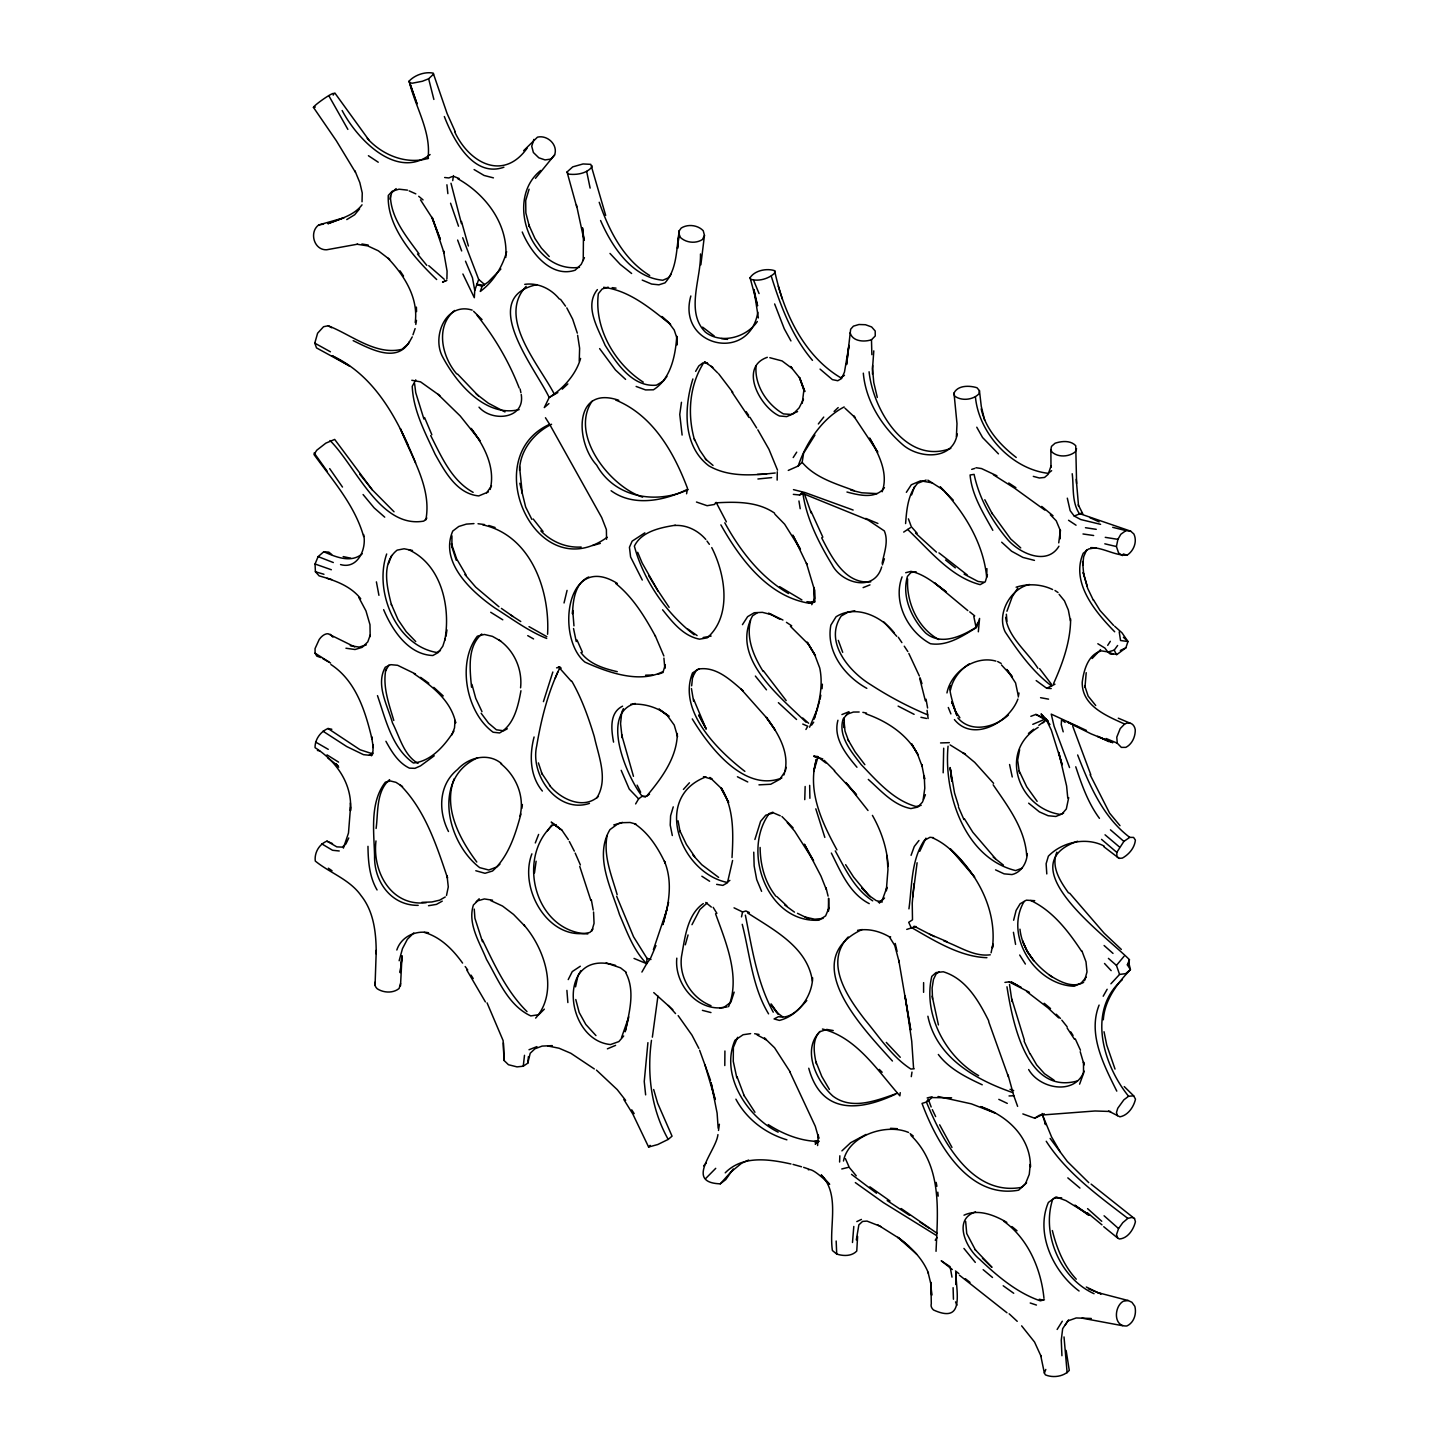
<?xml version="1.0" encoding="UTF-8"?>
<svg xmlns="http://www.w3.org/2000/svg" width="1449" height="1449" viewBox="0 0 1449 1449"><rect width="100%" height="100%" fill="white"/><g stroke="black" fill="none" stroke-linecap="round" stroke-linejoin="round"><path stroke-width="1.5" d="M923.593 992.33L923.611 982.621M456.308 560.365L451.889 546.889L451.943 535.822M852.483 1242.499L853.805 1226.452M913.558 1068.04L911.729 1041.197L905.064 995.825L910.733 1030.058L898.76 960.162L899.304 962.571L894.776 945.491L889.342 936.797C879.815 931.29 868.567 928.266 857.591 930.33M724.79 1065.558L724.917 1050.996M528.414 1056.611L527.798 1063.149L523.252 1066.21L517.021 1066.881L508.454 1064.725L504.035 1060.451L503.129 1040.617L487.063 1002.853M1076.607 483.531L1075.738 445.694C1070.485 440.17 1061.7 441.039 1055.071 443.231L1051.485 446.383L1050.887 449.661L1050.978 467.429M520.571 687.822C522.582 669.239 514.141 650.203 498.583 639.697M907.617 578.984C906.259 602.404 917.797 628.142 938.771 639.516M350.368 803.018L350.477 810.752C352.505 784.09 336.621 761.395 315.049 747.666C314.85 739.443 320.537 731.6 328.035 728.503L331.839 729.264M872.479 374.132L872.642 365.583M375.273 981.987A14.381 8.622 2 0 0 377.211 988.761C383.605 992.909 392.987 993.434 399.091 988.508L400.558 983.563M446.908 278.824L447.071 271.054L443.485 250.822L444.01 252.796L432.182 217.386L440.297 239.339L431.748 217.332L420.5 199.871M362.033 201.773L362.25 193.007L359.841 182.628L354.969 170.873M965.65 1221.38L966.737 1233.552L975.612 1250.342M1070.63 618.904C1070.521 641.509 1062.715 663.262 1053.532 683.656M521.242 394.49C525.263 419.159 492.117 422.257 479.021 407.169M415.211 322.529C418.598 297.625 403.999 275.075 387.589 257.795M579.238 361.073L579.618 348.231L577.626 335.28M804.756 799.649L805.155 786.481M948.063 746.181C943.553 793.907 964.726 857.953 1015.586 870.577L1021.943 868.259M350.531 807.039L348.485 833.03L343.377 848.136M839.605 1162.026L839.84 1155.795M400.504 985.9L402.007 956.032M375.056 985.411L376.269 950.272L376.215 953.913C376.215 933.754 374.168 912.091 361.145 895.717C349.752 879.38 329.974 873.095 315.284 861.05C314.216 852.827 319.178 844.133 326.949 841.144L332.527 843.626M956.394 436.729L956.992 423.669L954.003 393.077C957.825 385.036 969.707 385.452 976.988 387.752L979.452 390.687L981.281 406.372L984.614 420.083M951.323 685.866C944.223 684.254 966.537 740.964 951.83 701.986L952.446 703.508M677.335 733.556C677.009 757.592 661.541 778.421 646.634 796.117M732.017 857.573C733.339 834.026 734.245 808.506 721.185 787.749L728.666 802.474L720.714 787.803L709.901 777.461L712.183 779.308L703.471 776.682M1068.692 797.62L1066.337 808.94L1062.081 813.885L1055.832 816.475L1048.134 815.733L1039.404 811.893L1028.663 803.181M641.907 972.062L646.671 963.694L646.978 958.35L633.557 936.779L616.676 896.297M905.589 523.56C906.676 509.595 907.889 494.109 917.688 483.242L926.11 480.072M462.702 237.745L478.677 279.44L474.747 290.452L474.312 297.715L462.901 274.006M1060.414 530.008L1058.73 542.868M1060.396 530.316L1059.871 539.028L1060.016 529.809L1056.23 520.789L1050.362 514.775M817.598 1145.543L818.268 1134.984L818.757 1138.461L815.298 1126.29L789.977 1072.097M376.106 828.466C378.28 812.219 376.015 791.281 389.618 779.634M690.847 295.976C676.538 346.239 749.368 363.59 757.827 312.241M822.072 688.71L822.362 684.2M591.989 165.711L591.898 167.015C586.591 173.608 576.503 175.13 568.515 174.097L567.048 171.978L572.735 166.87L583.059 163.954L590.794 164.353L605.682 215.394M873.801 350.875L872.497 368.716L873.783 382.59L877.297 397.424M856.323 1239.927L858.859 1224.876L862.572 1221.416L867.009 1221.09L880.883 1226.542M651.47 1040.346C646.797 1074.252 651.271 1109.282 668.206 1139.403L657.755 1144.529L648.609 1147.028L632.815 1114.027L623.867 1099.556M843.481 1161.029C848.299 1135.618 885.991 1122.939 908.541 1132.448M913.975 883.781L912.236 903.125L912.49 919.825L908.704 922.307L910.95 927.233C934.062 940.492 959.872 956.865 986.914 957.68M756.106 365.728C754.186 385.017 767.046 404.561 783.456 413.907L790.937 414.432L797.566 411.588M583.241 260.476L583.44 236.042M642.215 280.074L651.633 284.058L658.915 284.819L665 282.863C677.552 268.826 676.194 248.141 679.327 230.645L677.552 248.304L679.327 230.645L681.229 228.054C687.913 223.816 697.766 225.03 703.218 230.717L704.468 235.372L700.863 264.823M908.94 908.867C912.073 885.955 911.004 860.38 924.19 840.492L929.95 837.305L933.518 837.667M912.979 893.906L912.689 897.058L917.108 862.753M978.329 631.8L979.578 618.433L976.499 627.562C962.643 635.912 947.501 646.435 930.457 643.718C907.817 631.655 892.512 601.824 902.075 576.865M943.697 748.209L943.172 772.806M607.149 835.457C603.11 855.779 611.641 875.522 617.165 894.703M394.037 511.787L372.339 489.889L334.683 439.427L325.844 443.14L316.751 450.241L313.998 454.515C332.618 480.307 354.878 505.321 363.645 536.528M401.934 955.887L400.178 972.677L401.934 957.517M691.662 685.83L692.948 673.749M850.128 332.763C852.483 341.584 864.256 342.218 871.483 339.754L875.25 335.969L875.196 331.006L871.628 326.949L865.47 324.721L858.967 324.504L853.407 326.152L850.654 329.231L846.56 364.532L848.987 345.442L844.477 372.067L841.634 378.497L837.776 380.725L832.396 379.62L820.043 369.097M900.227 1092.637L899.865 1095.824C877.732 1070.847 856.54 1037.23 822.434 1029.044M1082.693 565.345L1083.653 556.76L1086.659 549.841M523.252 1066.21L524.502 1055.307M385.905 669.239C382.445 686.663 388.966 703.942 393.784 720.461M652.358 1037.176L657.937 996.097M520.952 690.738C518.144 705.935 514.178 724.88 499.597 732.959L493.149 732.234C466.234 712.854 456.725 662.61 477.355 636.202L484.364 634.463L492.443 636.365L500.738 641.038M700.483 253.955C701.135 278.806 685.232 312.024 705.391 332.129C721.312 344.59 746.525 337.345 757.338 321.533M812.635 977.84C812.056 996.677 797.874 1015.912 779.417 1020.404L774.074 1018.937L778.511 1016.637C790.411 1019.444 799.703 1008.413 806.785 1000.534M444.843 640.168C450.802 607.258 441.637 564.875 408.727 549.732M802.257 403.202L803.851 390.288L799.431 377.465L804.829 391.556L799.92 378.261L790.502 366.47L792.186 368.535L782.062 360.928L769.817 357.704M519.992 816.113C524.882 796.461 516.188 775.885 500.611 763.514M452.74 180.636L453.392 175.583M521.894 808.343L522.383 804.503M732.596 860.452L727.434 882.785L722.888 885.393L716.639 884.361M647.92 1042.664L644.244 1081.515L645.638 1094.864M750.564 620.48C745.981 638.448 753.77 656.433 763.17 671.448M534.5 872.896L536.112 861.213M717.925 1134.603C716.168 1151.212 684.163 1182.619 720.28 1183.833L725.786 1179.577L733.248 1168.945M718.505 1130.455L719.374 1124.243M923.23 799.268L924.788 788.184L924.263 776.066L924.589 779.037L921.763 764.529L922.18 766.485L917.489 753.969L911.693 743.935L917.923 754.675C907.346 734.462 887.023 721.204 865.941 713.868M681.465 402.297L679.762 414.432L682.117 435.062M1027.269 853.588C1026.924 862.753 1021.382 872.425 1011.963 874.562L1004.121 873.856L995.554 869.871M535.442 178.354L554.605 154.934C558.263 144.773 547.378 134.721 537.452 137.166L523.632 150.696M415.591 462.829C398.403 420.627 375.635 375.708 332.056 355.693L349.571 365.999L316.516 347.905L314.777 343.141L317.603 333.216L323.562 326.713L328.18 325.771C351.672 334.918 375.545 355.639 401.953 349.318L408.256 343.938L412.259 336.892M427.962 158.611C431.603 131.768 415.048 106.683 409.143 81.072C414.867 74.986 424.955 71.508 433.197 73.12L447.125 113.602L455.258 131.75M446.02 636.165L446.962 629.917M519.557 470.327C519.937 450.222 534.264 432.762 551.58 424.267M911.294 1076.643L911.982 1072.079M777.28 471.758L777.153 480.108M788.274 470.418L798.2 466.035L802.148 462.34L803.597 453.229L814.918 435.098M979.452 390.687L978.944 393.856C972.949 399.996 961.466 401.282 954.565 395.975L954.003 393.077M355.44 172.286L336.331 140.752L313.437 107.371C314.361 104.763 338.36 88.045 333.179 95.127M490.197 489.454C495.685 467.393 484.02 445.495 471.052 428.379L479.909 440.623L460.202 415.954L437.815 394.146M415.791 324.485L416.479 320.392M1103.305 1019.806C1104.627 999.828 1117.233 983.545 1130.419 969.616L1128.825 962.897L1129.441 959.673C1105.569 935.511 1007.562 865.379 1077.639 841.235M828.9 907.998L828.321 911.421L828.611 898.235L828.9 907.998L825.64 915.859L818.975 920.206C767.517 923.339 741.363 851.686 769.238 813.541L772.915 812.183M686.591 493.783L687.532 488.44C673.93 452.45 653.028 415.338 615.698 400.033M1018.267 697.023L1018.991 693.02M534.083 736.98C529.32 755.219 529.791 775.885 542.361 791.045M936.036 1251.32C937.72 1211.636 942.647 1166.191 910.95 1135.418M1086.207 672.68L1084.975 687.279M531.892 853.841C518.271 889.559 549.569 942.593 589.96 932.395L592.931 929.063M837.939 720.244C832.921 738.121 846.18 754.458 856.957 767.246M1019.625 749.731L1017.633 760.218L1019.444 772.915M820.007 699.487L820.822 695.176M1051.159 465.636L1048.152 474.33L1044.548 477.446L1039.331 477.989L1033.3 476.377M783.891 774.961C790.919 754.096 778.439 733.611 766.43 717.364L775.07 729.934L765.724 716.838L741.182 689.217L743.047 690.811C730.694 680.233 716.241 666.142 698.527 669.058L692.531 672.897C677.462 710.68 717.4 750.184 744.877 771.375M1122.486 555.583L1118.592 552.957L1116.418 546.545L1117.904 539.354L1120.82 534.264L1125.927 530.606L1130.673 531.167L1133.861 533.975C1137.465 541.509 1133.861 550.819 1127.068 555.202C1114.734 555.673 1103.395 547.523 1090.771 547.631M446.491 895.482L448.284 886.933L447.071 875.957L447.524 877.967C436.475 845.147 424.955 809.647 399.924 784.67M991.08 952.826L992.945 944.06L992.42 947.99C997.147 909.99 977.55 874.055 950.327 848.879L974.652 877.17C962.969 862.209 950.779 845.981 932.957 838.029M798.2 466.035C805.825 443.014 822.362 418.127 844.169 406.952M575.543 986.841L577.97 975.684L580.85 970.703M634.753 823.829C648.88 833.229 658.081 848.118 665.236 863.151L664.475 861.358C672.897 881.771 668.985 904.194 662.863 924.625L668.605 902.274M741.508 916.891L742.576 911.964L745.891 910.986L749.368 912.544M785.267 771.285L786.119 767.354M754.893 839.496L760.598 821.348L765.76 815.207L773.494 812.889L780.25 815.787M1056.846 852.211C1050.797 866.882 1060.288 881.39 1068.547 892.982M956.05 1274.232L956.195 1284.774L955.942 1272.512C955.942 1291.476 965.505 1324.549 933.518 1309.987A14.164 8.404 1.4 0 1 931.29 1303.738L930.982 1284.412L930.693 1282.13L931.653 1295.279L930.982 1284.412L928.048 1272.276L928.447 1273.164C922.524 1258.203 910.57 1246.593 897.764 1237.301L916.583 1254.073M564.041 602.965L567.066 590.395M882.133 563.317C884.144 552.775 888.798 541.365 884.325 530.914L868.042 520.01L802.402 493.33M527.798 1063.149L530.207 1053.242L534.971 1048.768L542.125 1046.087L552.323 1045.617M425.825 519.937C432.019 487.969 411.679 457.54 400.431 428.759L407.875 444.771M520.934 814.012C515.427 834.389 508.599 856.468 492.533 871.012L484.998 873.294L475.797 870.74M1013.63 920.224L1016.111 910.425L1020.15 903.759L1026.345 900.173L1034.731 900.698M390.016 199.201L391.683 192.753L396.157 188.605M882.133 491.772C888.817 473.153 878.547 454.026 869.617 438.069L877.75 452.215L853.57 415.827L855.127 417.62L844.966 408.201M946.958 692.948C950.997 672.064 974.905 655.183 995.898 661.106M399.145 960.741L402.478 948.606L407.35 939.314L413.762 932.921M790.429 626.348L808.433 644.244L815.425 655.673L807.238 642.161L814.863 655.129L819.736 668.007C823.358 685.16 819.373 702.674 814.139 719.048L819.5 701.316M692.894 378.95C683.964 407.549 682.497 445.912 708.923 465.872C728.938 477.446 753.118 475.381 775.215 472.99M685.305 944.82L688.058 934.949M1084.558 980.683L1087.004 971.899L1086.007 961.828L1081.914 950.906M667.246 908.523L653.39 949.693M543.429 701.624L552.83 672.028M591.826 931.037L594.054 923.357L593.565 912.037M986.932 568.624L986.678 577.209C983.473 542.977 963.766 511.153 940.274 486.918L953.225 500.122M673.242 806.858L670.597 815.787L670.217 825.097L672.318 835.53M529.084 189.221L525.697 200.542L525.86 212.967L529.392 226.587L528.686 224.577L534.971 238.524L541.419 248.141L549.243 256.527M950.49 690.014C952.591 679.092 959.962 669.8 969.236 663.914M1006.946 611.261L1012.29 596.644L1017.741 588.203M987.439 574.637L985.248 581.846L980.14 584.653C950.472 576.956 929.352 549.95 907.672 529.483L903.687 532.091M445.386 638.158L442.833 646.163L438.322 652.467L432.853 655.509C408.328 654.64 392.244 630.17 383.641 609.649M734.154 992.13L730.876 1002.183L723.721 1007.544C696.951 1011.402 674.129 983.835 676.81 958.151M957.209 433.885C953.207 460.601 918.865 458.953 902.618 444.589C881.88 426.513 865.705 400.975 863.314 373.154M882.369 564.893L884.397 558.771M1117.614 645.493L1114.227 650.13L1116.545 654.803L1125.855 647.848L1127.974 641.545L1122.051 632.887L1114.679 626.24M580.596 358.446C575.869 374.802 563.263 388.477 549.189 397.479L544.281 407.586L548.936 403.565M1134.531 1218.609L1132.104 1217.377L1127.829 1218.392L1122.812 1222.63L1118.556 1228.571L1116.509 1234.639L1117.759 1238.116L1119.425 1238.986C1127.902 1238.37 1133.643 1229.332 1135.418 1221.706L1134.531 1218.609L1091.097 1184.105M916.148 571.794L910.932 572.536L907.472 576.322C901.423 596.427 911.656 618.705 925.694 633.068C941.071 645.874 961.484 636.473 976.046 627.326L977.477 623.142M506.661 251.673C502.296 267.123 493.312 281.903 480.271 291.448L482.082 286.395L488.313 281.903L500.865 269.043M454.225 778.747C442.905 807.709 459.605 839.043 476.793 862.028M1099.103 1005.081C1087.529 1034.115 1103.921 1065.232 1116.781 1091.115M412.965 334.81L415.12 328.597M817.49 708.615L809.593 727.199M911.602 494.888L914.536 486.484M370.256 635.024L367.792 641.889L362.196 647.341L355.023 649.514L345.949 648.228M919.753 851.342L925.929 838.174M911.077 855.327L914.283 846.47L918.956 840.511M1079.596 1084.16L1083.526 1073.401L1083.508 1061.918L1084.124 1064.906L1080.229 1051.72M451.907 734.86L454.515 727.923L455.04 720.461L455.674 722.87C451.092 700.628 431.874 685.902 414.124 673.821M818.051 756.903L813.686 771.538L816.403 759.294C807.002 790.991 822.036 822.597 836.942 849.893M388.513 563.643L391.628 555.456M758.352 317.929L753.933 289.492L757.573 305.775L750.075 277.719C754.802 270.365 766.702 268.101 774.635 270.673C783.257 311.897 803.579 355.711 840.71 377.736L844.477 375.309M535.297 842.938L538.63 834.425M1110.912 983.799L1119.57 974.434L1125.619 973.656L1130.419 969.616L1127.376 964.853L1129.441 959.673M1066.138 1350.414L1069.29 1370.41C1063.657 1376.695 1052.97 1378.09 1045.417 1374.866L1044.367 1373.072L1045.816 1369.432M386.684 553.989C373.788 590.993 395.867 645.403 436.638 652.467L440.46 650.529M925.422 794.704L922.415 802.166L917.851 807.075L910.896 808.578C893.381 805.209 881.046 790.756 868.313 779.435M1076.571 448.701L1075.303 451.816C1069.036 456.978 1058.132 457.594 1051.956 452.034L1050.887 449.661M331.622 579.528L319.124 575.869L315.411 571.757L315.049 564.005L318.128 556.615L323.797 551.743L328.796 552.141L331.694 554.46M555.112 678.476L557.811 671.992M655.962 945.617L650.51 958.369L646.671 963.694L634.028 958.423M1017.904 699.034C1009.482 722.127 973.185 742.812 954.42 719.592M737.632 1037.303L733.375 1047.373L733.266 1061.356L736.853 1077.947M728.557 1006.657C740.765 977.079 725.895 942.267 715.552 913.739M621.494 1037.683L628.794 1016.908L625.171 1031.779C629.174 1012.76 635.586 990.808 625.66 972.569M811.766 604.704L814.718 598.274L814.483 590.015L813.795 587.352L814.592 602.295L814.483 590.015L806.477 563.299L806.912 564.476L792.838 535.116L800.428 549.388L784.634 524.194L774.853 514.16M623.414 708.652L621.73 712.238L620.57 723.667L622.11 737.758L621.639 734.734L633.467 776.32M691.97 924.697L699.903 909.483L707.184 902.926M348.756 837.957L345.949 843.879L342.272 847.122L336.802 846.868L326.949 841.144M1119.117 858.369L1116.889 856.613L1116.799 852.374L1123.881 841.398L1129.749 837.377L1133.571 837.413L1135.382 840.058C1134.639 847.828 1129.006 854.421 1122.359 858.098L1119.117 858.369L1103.939 846.796M584.436 257.65L581.176 264.424L575.144 270.202C550.783 278.317 530.479 251.999 522.238 232.003M704.468 235.372L702.493 239.502C695.792 243.812 686.319 242.889 680.469 237.527L678.893 233.615M803.452 399.272L799.124 407.875L793.327 413.798L786.68 416.606L779.435 415.972C760.091 407.187 738.483 367.177 767.318 357.305M568.225 979.596L572.264 971.591L580.324 966.229M881.68 566.939C874.399 592.406 841.887 583.693 832.088 564.73C818.884 542.977 806.676 518.941 802.927 493.656L799.558 494.978L793.327 494.363M1084.142 1071.101C1075.14 1095.679 1039.784 1089.068 1028.663 1069.543M533.92 139.394L531.729 146.204L533.377 152.489L538.811 157.796L545.041 159.915L551.018 159.082L554.605 154.934M648.609 1147.028L650.13 1145.344M596.825 797.91C608.508 779.236 598.528 756.215 594.307 736.69C588.511 717.581 581.81 698.617 571.848 681.247M1024.135 901.423C1003.704 936.163 1035.8 985.066 1074.216 986.244L1081.226 983.038L1086.207 977.187M415.772 379.855L412.24 386.358C413.237 410.538 425.173 432.69 435.117 454.243C444.861 471.541 456.689 493.783 478.75 495.92L488.404 491.899M692.26 677.734L696.226 670.452L699.287 668.75M396.827 950.001C401.119 936.833 415.356 930.131 428.542 932.739M433.631 74.062L428.65 78.771L422.365 81.271L412.15 83.227L409.596 82.629L409.143 81.072L417.022 103.821L409.596 82.629M1103.196 996.224L1107.145 989.269M385.452 671.068L388.93 665M805.916 729.481L807.781 726.257L802.764 724.065M695.629 371.361L698.816 365.927L702.928 362.848L707.728 363.391L704.468 361.87L712.89 367.485M635.622 803.923L638.611 798.87L642.142 796.262L646.689 796.207L649.532 794.143M1124.044 956.286L1116.455 965.396L1119.57 974.434M453.917 731.093C444.843 745.366 431.259 761.395 413.4 762.989C391.936 748.064 385.615 719.175 377.483 695.629M928.229 1099.157L926.436 1102.055L922.035 1103.414C936.797 1143.333 968.421 1199.319 1018.629 1190.172L1025.421 1183.869L1029.261 1174.378L1030.275 1164.271L1030.42 1166.88C1030.782 1137.356 1006.964 1115.277 980.593 1106.583L995.173 1113.049L971.337 1103.848L938.046 1096.513M1057.136 1329.457L1062.298 1321.216M1107.706 645.366L1110.314 641.327M742.449 624.664L747.63 616.658L754.259 612.728L762.409 612.347L772.19 614.811L782.931 620.027M793.201 457.558L796.715 452.16M1065.178 1325.111L1068.565 1319.93M906.349 492.334L911.312 484.763L920.604 480.814L932.45 482.897M784.181 772.878L779.797 779.308L770.741 784.253L758.968 784.851M702.946 364.043C689.126 386.412 687.315 415.501 694.687 440.46M848.172 937.014C823.793 963.168 847.756 997.528 865.162 1020.005C879.416 1036.977 891.968 1056.901 910.878 1069.054L914.21 1068.782M486.629 492.859L491.519 485.868M811.621 725.08L813.686 722.163M935.221 1240.235L937.177 1237.464M547.505 830.802L551.652 825.115M1127.376 964.853L1128.825 962.897M409.397 341.674C397.044 363.862 369.749 348.648 353.176 340.642M1092.129 658.516L1100.588 649.641M671.267 274.151L668.587 277.719L662.845 280.237C631.963 277.447 611.949 246.584 600.574 220.502M1058.929 546.219C1046.776 566.468 1018.52 552.866 1006.946 538.72C991.46 520.173 979.107 498.166 974.108 474.384L970.087 474.982C971.826 495.178 983.255 512.964 992.819 530.316M597.386 289.601C583.947 306.21 598.202 328.796 605.121 345.297C616.531 363.156 632.38 387.463 656.451 385.162L663.28 381.141L666.92 376.468M540.731 170.457C503.22 200.342 532.743 273.97 579.473 267.322M818.341 423.959L823.738 417.077M359.587 208.837L354.643 214.778L346.764 219.578M841.905 1150.886L850.635 1142.718L866.067 1134.44M623.686 1035.981L618.85 1041.596L610.518 1044.548C563.933 1040.092 556.018 947.284 615.608 965.414M607.185 537.271C536.13 588.439 476.92 457.141 549.624 424.303L601.697 517.528L606.388 529.573L606.551 539.282M887.005 855.453L887.965 869.491L886.281 890.845L886.897 887.277L882.55 899.412L879.308 902.999L884.542 898.036M720.28 1183.833L730.894 1172.024L741.58 1163.239L748.626 1160.051M683.421 789.415L689.434 782.786M362.033 204.834C353.846 215.666 339.845 218.835 327.909 223.726L342.036 218.527M703.634 1165.884L706.297 1163.022M820.098 1031.416C811.657 1039.802 814.066 1053.296 816.312 1063.783M846.288 715.263L849.313 712.075M1124.623 724.047L1120.222 728.593L1116.781 737.161L1117.251 743.174L1121.363 747.394L1125.855 747.358C1132.194 744.098 1135.418 736.617 1135.255 729.716A14.001 9.038 -66.6 0 0 1124.623 724.047C1106.619 715.878 1081.769 705.935 1082.222 682.28C1083.761 670.199 1088.127 654.26 1101.512 650.873L1107.072 651.778M705.518 1178.689L715.734 1168.329M426.857 518.036L423.832 521.097C380.145 528.831 355.675 465.781 330.028 440.55M884.451 487.661C875.613 499.452 859.003 495.196 846.959 492.026M344.065 217.785L318.726 224.939C308.927 231.985 313.908 250.405 326.695 249.771L357.595 244.175M476.196 901.785L479.184 898.778M481.774 633.956C466.94 646.852 469.947 669.565 471.523 687.224M544.353 1009.138L538.774 1014.68L530.769 1015.912C508.11 1005.389 498.329 979.814 486.52 959.419C479.728 942.502 467.357 923.81 473.406 904.991L477.681 900.843L484.364 898.941L492.569 900.209M454.606 310.484C434.917 326.641 441.999 356.816 456.725 373.933M592.043 401.246C569.366 434.628 609.703 486.429 642.613 497.152M535.641 1018.122C559.042 991.913 544.752 948.751 523.922 924.951L524.61 925.82L513.544 914.428L502.531 906.042L490.65 900.535M430.099 154.554C396.537 180.509 357.07 138.995 342.145 110.504M1122.377 979.669C1086.732 1010.17 1103.069 1064.834 1128.59 1096.259L1133.661 1095.824L1135.491 1099.139C1133.752 1106.819 1128.083 1115.368 1119.878 1116.817L1108.539 1111.039M567.845 383.931L562.23 389.165M1026.58 1182.746L1021.817 1187.311C971.826 1196.657 942.393 1140.816 926.436 1102.055L932.105 1097.581L951.613 1097.799M527.219 148.033C503.328 181.777 468.987 162.922 454.678 131.768M834.099 411.444L838.192 407.586M818.576 1140.943L815.334 1144.004L818.576 1140.943L814.32 1141.613L817.435 1141.522M526.168 286.341C496.554 317.802 539.282 364.804 554.478 394.454L557.847 392.57M1038.19 727.344C997.89 751.542 1018.556 808.18 1060.179 814.429L1063.548 813.179M1042.99 722.87L1046.051 720.062M750.075 277.719L750.745 279.313C758.787 281.649 768.658 278.824 774.672 273.1L774.635 270.673M799.558 494.978L802.293 492.551M499.923 864.184L496.717 867.027L488.802 870.016L479.691 867.643C446.672 842.249 431.965 778.149 477.79 757.718M1008.468 714.955C995.228 727.307 971.065 733.556 957.843 717.907M1028.446 733.448L1033.644 729.227M434.265 755.78L420.5 765.887L414.939 768.332L409.415 768.133C398.33 762.844 391.628 751.687 385.923 741.29M1055.578 1197.146L1052.626 1199.518C1041.36 1234.258 1060.36 1278.489 1094.067 1293.703M598.419 796.37C583.331 810.19 560.6 799.087 549.533 785.358M1051.648 470.69L1048.188 473.316C1011.8 469.168 978.818 433.668 975.431 396.935M1128.59 1096.259L1123.844 1099.845L1117.759 1108.268L1116.491 1112.397L1117.342 1115.712M725.224 1172.839C742.54 1155.088 769.184 1159.146 790.973 1163.982M622.563 706.17C609.087 712.781 611.333 729.898 613.561 742.123M1038.824 725.333L1044.349 721.348M729.879 880.376L726.981 882.387C680.07 872.552 652.141 797.24 705.971 776.881M668.206 1139.403L672.046 1136.161L657.647 1103.214L653.68 1089.521M907.672 529.483L910.334 527.708M362.196 553.808C351.002 563.462 335.48 556.905 323.797 551.743M686.989 489.563C663.95 500.883 633.322 506.987 611.098 490.722M757.429 612.655L752.538 615.861C729.952 657.484 779.381 695.991 806.024 722.218M939.278 971.862L936.163 973.873L933.482 979.415L932.105 987.964L932.54 999.067M1022.849 1113.919L1034.677 1118.211L1039.458 1115.205L1095.009 1110.985L1110.586 1111.492M950.798 448.375C906.132 465.401 873.004 410.031 869.092 371.759M1044.204 1113.756L1034.677 1118.211M554.478 394.454L549.189 397.479C534.953 367.666 477.264 297.48 537.018 284.62M703.308 903.578C686.935 914.79 684.888 938.427 681.483 956.612C678.802 977.459 691.553 998.071 711.006 1005.697M445.26 896.967L439.663 900.155L431.911 901.966L421.876 902.365M323 731.202L346.746 746.561L363.482 754.657L369.151 755.255L373.099 753.027L371.379 755.817L373.009 750.944L372.918 744.677L373.299 747.557L371.578 736.672L372.067 739.334C365.456 711.568 356.092 680.958 330.897 664.511M1036.18 680.577L1046.685 688.275L1054.944 684.218M588.674 576.992C574.909 583.241 572.989 600.502 572.5 613.869L572.699 610.337L573.967 625.877M442.253 901.133L436.475 904.375L428.506 905.716M507.331 728.775L503.636 730.785L496.391 729.789L488.512 723.123L481.14 713.252M906.748 929.407L915.931 926.472M644.841 532.852L632.144 541.147L629.446 547.287L630.587 556.959L642.287 580.035M1032.775 724.355L1045.87 718.776L1048.207 721.53L1035.908 714.429L1030.855 716.313M1067.315 498.166L1070.159 510.682L1074.234 516.043L1082.276 512.819M781.88 777.932C744.315 792.802 709.286 747.032 692.278 718.903M1120.349 650.456L1125.855 647.848M856.812 1221.598L861.431 1219.424M862.173 929.479C796.28 960.325 863.459 1028.826 892.439 1061.03M1083.635 982.368C1072.26 988.689 1059.165 981.281 1049.402 975.105M446.346 280.49L442.543 282.102L446.872 280.345M607.385 1048.841L615.59 1045.363M451.979 176.651L448.846 177.955L444.644 177.502M369.151 755.255L372.592 753.842L360.095 749.767L328.035 728.503M863.115 587.624L869.961 584.889M841.923 714.556L848.444 711.93M878.275 902.093L882.387 900.445M529.012 1049.746L536.945 1046.613M720.896 524.864C740.24 559.242 768.079 596.626 809.43 603.291L814.519 601.353M975.539 1211.925C952.355 1219.424 966.284 1248.567 979.542 1259.235C997.31 1276.044 1016.836 1292.798 1040.273 1300.822L1044.475 1299.789M895.391 1094.267C859.945 1110.985 821.511 1115.096 808.759 1068.239M658.299 674.22L663.117 672.445M897.022 1093.397C876.917 1100.352 852.139 1110.604 832.958 1096.15C816.638 1081.461 801.532 1050.127 819.681 1031.779L826.818 1029.442L833.247 1030.547M964.002 1215.186C978.147 1208.629 994.268 1215.023 1006.82 1222.376M519.122 409.614C485.759 417.674 456.797 383.623 442.633 356.889C431.548 336.657 445.803 301.827 472.157 310.104M688.148 489.635C656.252 504.487 614.774 497.822 596.662 465.093C575.325 442.162 573.406 384.764 618.759 400.286M428.542 158.267C406.463 165.041 382.174 155.079 367.231 138.307M503.908 167.215C473.388 178.082 453.392 139.829 444.336 116.536M1029.424 584.472C1010.351 588.656 996.423 613.959 1005.189 631.927C1018.339 651.724 1032.557 671.575 1051.702 686.047M971.718 469.367L974.815 468.407M366.307 644.896L359.153 647.087L350.26 645.729M1097.835 643.736L1104.862 648.029L1107.905 652.05L1114.227 650.13M622.418 822.416L618.125 823.684L609.957 829.607C594.018 856.359 611.152 888.056 619.502 914.591C626.946 931.653 633.304 950.236 646.671 963.694M608.2 287.174L602.186 288.967L598.365 293.658C593.963 327.891 614.72 363.971 643.302 382.156M635.223 703.453C599.56 713.433 626.982 776.99 642.142 796.262L645.511 797.059M1077.458 1080.936C1026.671 1095.118 1012.634 1022.65 1006.964 986.769M592.732 545.512L600.357 543.375M841.778 1168.963L848.444 1167.333M613.778 824.916L622.164 822.688L630.116 822.489L636.02 824.119M589.471 803.38C557.72 814.012 529.863 775.306 536.71 745.909C541.22 718.994 548.12 691.662 560.147 667.156L556.579 667.844M905.697 572.717L911.004 571.359C924.589 574.293 935.366 583.911 946.324 591.898L934.297 582.715L967.841 610.609M809.43 603.291L813.469 602.313L806.894 601.679M927.161 1097.944L932.033 1096.784M1016.111 587.207C1027.975 583.404 1041.324 584.092 1052.59 589.526M921.147 805.354L915.985 806.495C893.29 800.156 877.007 781.029 861.213 764.637C851.505 751.922 837.757 736.11 843.155 718.958L847.23 714.14L853.461 712.039L859.166 712.002M703.145 637.542L711.133 636.039M1095.933 547.686L1088.561 548.99L1083.218 553.264C1070.539 582.534 1095.19 611.84 1114.698 631.782M854.819 610.844L848.335 611.985L841.235 616.006C823.702 641.635 849.078 671.702 871.103 684.942C889.034 696.571 908.034 706.641 927.74 714.882M313.437 107.371L315.321 107.045M318.726 224.939L323.525 224.142M949.33 742.649L940.564 742.939M771.647 477.609L757.918 478.985M556.217 824.626L552.612 825.169C515.79 858.206 535.242 932.051 587.841 933.935M750.618 1033.626L743.102 1034.731L734.933 1040.31C720.099 1074.923 746.67 1116.491 778.131 1132.158M1128.155 1300.514L1123.392 1301.184C1113.937 1306.455 1113.176 1326.958 1126.833 1325.98C1134.078 1322.72 1136.759 1313.627 1134.839 1306.328L1131.923 1302.289L1128.155 1300.514L1097.907 1292.635L1086.297 1287.002M1004.936 982.404L1008.758 981.879M990.283 954.8C973.819 957.01 958.858 946.161 943.824 940.926M719.827 1007.87L727.144 1006.946M675.343 525.226C660.563 527.581 641.472 531.403 634.372 546.146C643.519 580.343 666.051 613.09 694.198 634.789M823.05 918.431L814.773 919.227L805.101 917.072M473.968 523.596L466.397 524.103L458.772 526.476L452.758 531.058C439.319 562.357 471.468 591.699 494.978 608.055C511.805 618.651 528.179 631.058 546.69 638.448M1061.664 1197.798L1054.383 1198.124L1048.388 1202.435C1035.111 1233.389 1053.332 1271.968 1079.088 1291.005M877.043 493.62L861.738 492.787L850.726 490.088M1009.029 1095.951L1013.811 1095.752L1017.615 1106.366M715.462 502.875C735.494 501.716 757.356 501.227 774.581 513.145M757.41 474.384L766.521 474.185M645.602 675.18L652.702 675.017M870.758 581.846C845.075 584.472 831.527 557.014 821.655 537.778M630.732 704.286C644.461 703.145 658.426 707.547 669.04 716.331L659.023 709.068L667.446 715.697L674.238 725.061L677.571 736.581M524.737 284.348C538.104 282.519 551.018 288.731 559.368 299.037M1116.509 654.097L1110.387 654.079L1107.905 652.05M818.993 1141.468C800.844 1141.269 783.311 1134.313 768.224 1124.569M581.158 547.034C566.016 547.994 551.326 541.654 540.821 530.877M674.673 525.48C686.663 524.701 698.038 530.497 705.79 539.426M890.519 1128.3L897.384 1128.699M822.797 758.932L813.74 756.269L817.906 756.523M1046.685 688.275L1051.213 688.547M889.342 936.797L890.646 936.887M603.617 287.319C629.446 290.434 650.728 308.655 670.489 324.377L661.921 316.552L670.489 324.377M340.533 564.567C357.794 569.62 366.851 548.664 363.627 534.536M339.247 850.98L332.546 850.273L321.841 843.916M426.278 902.673C391.212 906.875 372.23 871.718 375.979 840.945M407.495 190.145L399.018 189.185L392.172 191.268L388.296 195.434C386.629 227.131 414.939 258.665 436.674 279.53M612.112 287.663L616.024 288.134M478.025 523.741L484.527 524.556M483.894 285.254L476.576 284.312L482.082 286.395M721.385 338.577L727.561 339.392M1091.314 1318.481L1076.227 1317.956L1067.804 1320.945L1062.66 1328.679L1061.266 1340.144L1061.936 1355.721M983.654 582.208L978.021 581.447L964.092 574.13M1083.001 533.975L1093.651 535.514M1082.059 1318.155L1122.74 1325.744M793.472 489.635L805.173 492.606L853.135 510.048M1085.464 527.708L1096.241 529.338M357.07 244.247L367.684 245.877L378.316 250.804L389.636 259.48M976.01 467.719L981.534 468.57L996.894 475.797M1105.261 537.344L1117.904 539.354M317.422 750.473L319.649 750.836M754.675 1033.735L759.022 1034.459M361.906 243.993L368.191 245.044M418.181 905.353C391.139 905.697 373.914 881.39 374.585 856.015C373.987 831.708 369.549 802.456 385.416 782.134L390.433 780.975L395.939 782.333L402.568 786.572M411.806 380.272L420.536 381.848L439.898 395.649M1040.563 697.693L1048.551 699.143M862.88 712.347L866.484 713.071M547.631 1045.924L559.097 1048.243L570.834 1053.278L594.325 1068.945M412.512 550.475L404.126 548.773L397.153 550.131C380.743 562.846 387.245 588.185 391.574 605.338M920.93 717.291L926.491 718.469M343.178 556.597L350.658 558.173M606.153 962.915L620.516 967.841L626.258 972.315M1039.313 1299.264L1043.316 1300.115M1100.588 524.321L1080.737 519.539L1074.234 516.043M808.379 1169.832C814.374 1166.3 843.861 1200.134 821.257 1174.922C840.366 1194.954 828.774 1225.782 832.396 1250.523L836.725 1254.055C843.3 1256.174 851.65 1256.428 856.757 1251.048L857.609 1236.468M1104.808 543.81L1116.418 546.545M813.74 756.269L818.54 757.41L825.858 762.989M882.224 902.057L876.228 900.626L868.839 895.428L861.92 888.128L870.215 896.696M354.715 646.906L328.072 633.756A11.393 6.629 -60.4 0 0 319.215 639.48L315.067 648.554L315.085 653.191L316.824 656.125L320.899 657.574M1112.705 527.327L1125.927 530.606M493.421 177.865L484.075 175.456L474.095 169.551M1034.459 560.383L1022.94 557.43L1011.565 551.2L1001.676 542.198M617.274 671.666C603.816 668.55 589.544 664.167 580.922 652.575M702.403 1010.351L710.97 1012.561M742.576 911.964L734.045 907.835M793.038 1164.398L801.532 1166.771M482.716 524.828C530.696 535.351 550.04 589.978 547.577 634.264M646.978 958.35L650.963 959.51M315.411 571.757L323.96 574.275M504.977 411.951L488.385 403.22L476.286 394.001M1130.673 531.167L1079.288 513.507C1071.626 501.97 1073.872 486.936 1072.206 473.732M488.802 525.48L495.105 527.49M1123.301 553.953L1127.068 555.202M1030.221 1302.995L1036.452 1305.06M331.35 569.747L315.049 564.005M803.652 1167.351L808.814 1169.126M696.462 502.024L707.112 505.701L714.52 504.451L716.132 502.35L726.366 521.839M854.349 490.686C835.928 483.712 815.298 477.989 802.148 462.34M1010.044 1089.304L1013.666 1090.59M936.308 1235.417L883.419 1202.616L855.327 1182.601M1109.046 652.485L1112.995 653.916M327.094 578.332C339.736 582.299 352.397 588.077 360.729 598.781M636.129 386.448L645.566 389.926L653.408 389.799C670.905 378.805 675.469 355.566 676.774 336.222L677.063 344.953L676.683 337.4L674.22 330.028L669.076 323.091M333.324 562.538L318.128 556.615M786.898 1139.82C765.416 1133.39 746.561 1119.099 735.911 1099.175M1009.229 981.897L1029.442 992.348M1056.484 1197.019L1065.939 1200.605L1089.594 1215.131M453.863 176.452L459.134 178.517M424.267 932.377C440.587 937.014 452.939 949.656 462.593 963.078M1088.507 1288.849L1101.168 1293.957L1097.907 1292.635M1012.543 1092.51C975.72 1079.795 936.452 1057.661 927.885 1016.238M1104.138 846.071C1086.261 836.689 1062.117 841.905 1048.37 856.178L1046.124 863.713L1046.794 873.928M865.741 518.416L877.913 523.469M947.211 941.723L929.479 934.188M1069.543 767.553L1054.093 726.257L1051.249 714.122L1086.424 730.423M1106.13 738.519L1117.251 743.174M1118.302 718.179L1129.985 723.123M772.19 614.811L768.531 613.235L779.707 619.14M1035.908 714.429L1045.87 718.776L1051.304 730.061L1062.135 764.71L1058.748 752.448L1066.609 786.01L1067.768 798.037M409.161 190.888L415.809 193.858M1078.617 727.144L1067.189 721.982L1091.097 733.864L1112.778 742.667L1097.618 736.364L1108.883 741.671M1089.739 517.565L1099.121 521.894M934.442 936.652L914.102 926.183M561.234 668.134L558.481 666.848L571.359 681.32M998.814 1099.356L1007.29 1103.395M982.241 1084.794C966.103 1077.223 949.349 1069.036 938.336 1054.474M797.493 913.323L808.85 918.847M914.12 714.339L898.126 706.116M737.414 776.755L747.756 781.971M546.853 636.672L529.012 626.62M1030.746 900.499C1052.807 910.878 1068.366 931.272 1081.515 951.142M757.175 1034.984L766.34 1039.784L764.42 1037.973L774.563 1047.754L790.248 1072.043M801.913 599.94L779.725 586.718M1021.237 987.367L1011.04 981.879L1018.049 985.791M617.328 583.44C566.088 551.326 555.547 638.031 584.961 662.121C607.946 672.463 639.589 683.856 663.262 671.412L665.272 664.783L664.837 668.351L663.914 658.1M997.673 661.541L1001.187 663.461M314.777 343.141L330.426 351.799M976.046 627.326L973.819 616.549M950.127 744.913L965.432 754.422L963.042 752.683L974.724 762.391L993.597 783.348M322.837 658.679L330.589 663.044M328.18 325.771L331.676 327.746M527.744 635.64L533.576 638.937M877.46 1224.659L900.046 1238.877L908.795 1246.285M415.483 673.966L397.606 665.29L390.832 664.674L385.289 667.21C375.4 684.834 387.589 705.482 392.48 722.924C399.761 736.871 403.601 755.02 418.037 763.424M315.574 742.033L328.253 749.35M869.237 903.633C849.585 893.598 840.728 871.737 831.364 853.063M747.575 912.888C773.639 929.932 807.6 947.048 812.4 981.154M653.753 992.601L672.843 1009.736M993.416 474.783L1014.608 488.204L1044.82 510.084M714.303 336.041L702.584 327.13M490.704 612.275L502.785 619.81M327.003 754.857L338.577 762.12M315.085 653.191L328.869 661.867M927.867 480.162L943.498 490.034M473.135 492.352C451.545 480.561 441.384 456.471 430.715 435.588M457.866 178.788C485.759 194.401 508.4 224.287 505.773 257.469M510.555 614.937L520.752 621.53M701.859 876.228L709.612 881.246M978.636 1075.647C945.454 1056.611 922.868 1014.354 931.779 976.391L936.018 972.569L943.281 971.772C965.994 978.673 978.727 1000.915 988.707 1020.857M909.537 1215.367L887.186 1200.587M718.613 877.388L701.787 864.727L692.803 854.946M1068.547 520.263L1076.046 525.208M1008.758 482.988L1015.876 487.661M368.408 155.713L378.243 162.216M919.807 1222.014L928.954 1228.046M788.51 593.529C760.49 577.137 740.204 550.855 724.79 522.799M786.445 622.346L791.715 625.841M866.81 688.347C844.695 676.14 825.785 651.525 830.857 625.135L836.037 616.803C855.308 604.36 881.246 616.024 894.105 632.652M1089.485 1215.041L1074.796 1205.188L1088.634 1215.331M901.187 1208.538L936.96 1233.208M1054.999 590.486L1058.024 592.532M872.715 900.843C854.711 889.378 845.274 868.965 835.276 850.907M1054.039 1080.175L1044.475 1073.673L1036.669 1064.924L1030.185 1053.731M501.589 763.659C488.313 752.321 468.425 757.302 457.522 769.528C438.54 784.688 438.087 811.15 448.484 831.509M890.012 1201.004L869.871 1186.822M501.39 608.399L512.946 616.441M328.362 868.205L332.056 870.777M687.913 629.12L697.096 635.55M649.677 275.491C623.414 259.389 608.997 230.445 599.198 202.28M420.572 677.353L428.795 683.203M1003.197 1285.77L1013.72 1293.269M876.518 1193.233L851.523 1174.342M967.28 574.981L938.97 552.884M1026.544 991.406L1047.971 1007.888L1058.658 1017.868M554.279 824.626L561.832 830.078L568.352 839.587M444.263 279.313L428.777 265.692M784.615 904.937L794.487 912.146M782.677 1016.818L776.501 1012.271L771.23 1004.863L778.367 1014.228L771.049 1003.849M1127.829 1218.392C1098.251 1195.66 1066.718 1173.092 1046.232 1141.269M1065.16 722.417L1061.556 719.736L1061.248 724.645L1063.204 731.836M561.832 830.078L551.218 822.108L560.401 829.172M910.117 1133.661L913.287 1136.052M498.963 606.769L475.725 587.135L464.857 574.51M638.611 798.87L629.246 789.071L621.186 770.325M959.455 1275.229L1006.964 1312.758M327.891 758.008L338.015 765.887M993.199 857.102L1003.451 865.125M965.36 1278.724L969.997 1282.347M952.319 1269.541L941.216 1260.793L950.091 1266.643L951.993 1277.13M955.471 1270.954L958.876 1273.635M631.619 273.481L620.226 264.388L609.993 253.43M1051.938 976.825C1035.745 965.704 1022.052 949.367 1019.969 929.189M1003.577 1221.127C1028.12 1238.515 1041.088 1269.089 1043.968 1298.34M945.581 560.02L955.326 567.863M1041.722 506.426L1053.025 515.772M969.743 611.895L974.724 615.897M1103.721 1226.705L1117.759 1238.116M705.754 902.455L711.332 907.056M1011.927 1226.56L1017.017 1230.762M1087.221 1212.668L1101.965 1224.84M473.588 311.3L482.028 319.595M418.707 196.285L423.054 199.908M1044.204 1003.269L1050.525 1008.558M433.776 687.369L443.249 695.955M983.146 1269.65L992.511 1277.475M1016.238 457.449C1000.245 445.06 985.592 429.194 981.19 408.835M705.301 458.898L713.035 465.419M1067.822 1177.874L1079.94 1188.071M1105.044 834.805L1119.389 846.941M1101.548 839.369L1116.799 852.374M796.552 719.483L778.385 702.656M478.677 279.44L484.31 284.276M1110.459 829.824L1123.881 841.398M1108.413 958.387L1116.455 965.396M1129.749 837.377C1103.015 817.2 1089.449 785.322 1077.658 754.983M596.445 1070.105L617.238 1089.63L625.642 1100.389M384.728 517.166L374.15 507.893L363.083 494.544M1104.084 1215.783L1118.556 1228.571M1121.345 949.439L1104.21 933.265L1069.597 893.145M1104.102 945.509L1113.013 953.406M1020.73 547.921L1010.623 538.901L991.841 512.982M1087.565 1208.629L1101.747 1221.272M802.764 718.034L808.633 723.268M936.434 552.123L915.551 533.105M615.807 583.53C633.195 597.513 644.896 616.948 655.455 636.274M998.452 453.863L982.567 437.526L976.771 427.22M1123.41 637.306L1127.974 641.545L1120.548 640.512L1119.226 631.855M776.899 896.659L786.825 905.86M625.588 379.384L615.463 369.966L599.614 348.593M1009.138 1313.79L1017.234 1321.325M781.935 816.512L793.128 827.85M1001.494 664.964L1012.416 676.9L1006.838 669.438L1015.568 682.932L1018.176 695.23M1088.779 1182.674L1067.352 1161.518L1050.108 1138.425M982.458 1258.257L991.967 1267.368L975.105 1249.563M478.496 395.957L457.649 374.15M834.66 770.723L824.227 760.363M1124.243 1086.587L1133.661 1095.824M879.289 1069.416L882.169 1072.26M710.789 366.054L717.798 373.027M1056.194 1014.228L1060.469 1018.466M1113.575 625.388L1100.026 610.5L1093.47 599.832M900.264 1057.299L886.299 1042.411M834.37 771.031L856.558 794.903L845.89 782.532L868.005 810.498M415.7 641.545L406.191 631.637L398.095 619.792L391.339 604.269M330.155 634.264L332.908 637.143M527.001 1011.601C506.86 991.659 494.707 965.378 482.535 940.166M995.535 858.75L972.822 832.251L964.328 818.667M1048.207 721.53L1041.088 713.922L1049.964 724.518M1104.518 963.476L1111.166 970.631M975.304 1262.387L963.929 1248.44M1021.636 1325.853L1034.55 1342.046L1041.161 1356.518L1040.672 1355.304L1044.367 1373.072M868.839 895.428L853.588 877.062L845.618 864.673M595.956 1035.582L585.794 1024.443L579.202 1012.525L575.778 999.52M883.962 622.038L896.75 636.31M668.243 1005.443L675.542 1013.594M917.145 533.304L911.312 526.712L908.414 518.851M787.26 822.579L794.559 831.038L813.541 860.742L804.358 844.169L820.985 876.12L826.401 889.74M856.25 1175.791L849.313 1167.496L845.401 1158.62M1119.986 825.658L1109.59 813.124L1090.101 774.744M1059.128 594.344L1064.435 600.81L1068.33 609.993L1070.431 620.933M662.591 609.775C672.354 622.056 683.222 636.002 699.523 639.172L707.184 637.85C732.198 616.006 725.369 574.293 711.731 547.595M417.511 253.992L426.803 265.366M1076.281 1279.195C1063.693 1265.72 1056.719 1248.205 1052.354 1230.545M786.173 700.573L763.442 670.887M755.364 676.067L766.485 689.833M1095.716 705.5L1088.145 696.1L1084.667 685.612M359.75 474.221L372.339 489.889M1061.809 1020.132L1067.152 1026.798M477.101 315.375C494.652 337.219 509.052 361.815 519.177 387.952M369.187 140.462L334.81 92.953M1037.919 668.279C1027.341 651.615 1008.232 637.542 1005.66 617.365M533.196 518.996L543.085 531.511M678.15 1015.622L691.97 1035.147L698.853 1048.37M718.722 373.86L732.796 392.335M1051.521 684.345L1039.621 668.641M864.854 764.674L855.218 752.031L847.9 739.533M812.472 360.348C791.879 336.15 780.649 306.065 771.266 276.161M336.077 763.75L338.722 767.246M465.165 966.519L467.737 969.979M419.069 253.955C406.499 236.604 391.085 218.491 390.379 196.013M560.455 299.237L565.527 306.137M1033.861 960.814L1027.196 951.649L1022.541 940.799M706.985 541.057L709.358 544.317M1037.14 801.351L1026.707 786.789L1019.118 770.814M314.143 452.976L327.311 471.414M993.145 784.797C1007.779 806.242 1025.041 828.665 1026.689 855.562M329.666 468.607L342.489 487.063M706.569 460.221L699.74 450.222L694.252 438.757M694.687 856.576L686.409 844.459L679.871 830.784M1033.046 959.709L1027.124 950.997L1022.614 941.071M959.89 717.762L955.706 711.622L951.83 701.986M399.996 270.818L403.528 276.071M731.854 391.882L748.916 417.403M746.163 411.661L748.644 415.356M541.455 772.806L550.149 785.847M898.308 637.252L901.894 642.613M904.267 646.2L907.835 651.561M658.571 591.518L669.13 607.366M775.885 896.225C764.837 882.495 760.254 864.872 760.127 847.466M1099.447 818.341C1088.054 802.963 1081.715 784.742 1075.756 766.775M1070.757 1031.923L1073.021 1035.401M1067.116 1027.975L1074.397 1039.132M743.862 1095.19L754.947 1112.289M631.728 1109.825L634.155 1113.611M471.034 975.123L473.207 978.546M545.458 417.747L549.624 424.303M749.876 417.203L756.686 427.998M1019.698 955.036L1025.385 964.056M768.568 1013.865C752.248 986.968 749.912 954.311 742.232 924.317M713.143 907.328L716.893 913.359M466.705 969.888L485.379 1001.893M648.645 575.597L658.226 591.283L642.179 563.045L637.669 552.304M347.869 129.396L328.796 95.67M757.827 429.792L768.948 449.281L777.533 470.182M466.125 575.09L456.616 558.843L451.418 543.61L451.889 546.889M829.371 1089.413L821.746 1076.353L815.841 1061.501M773.259 1012.181C757.012 982.44 751.959 948.044 745.366 915.152M1060.197 1151.883L1051.648 1137.103L1042.682 1115.422M951.975 1147.427L939.658 1124.804M790.937 340.932L784.271 328.814L774.635 303.946M706.061 728.72L698.708 715.009L706.152 729.01L693.654 699.306M358.809 597.459L365.963 610.898L369.984 624.7L370.183 636.6M984.813 499.724L992.293 513.834M872.425 815.389C881.3 831.02 887.186 848.462 888.146 866.484M566.794 307.876L572.663 319.16L577.3 333.125M908.831 653.463L919.354 675.995M569.348 841.507L574.311 851.124M1078.237 504.813L1082.801 513.797M531.837 519.358L525.661 507.041L519.847 483.278M637.125 785.141L640.657 792.223M1093.415 600.339L1087.656 588.33L1083.2 572.5L1087.311 586.501M932.323 1109.644L935.656 1116.599M655.147 635.531L663.877 655.98M822.851 537.181L811.005 511.28M481.992 711.64L475.743 698.364L471.939 684.399M377.066 889.958C369.35 876.79 368.155 861.267 367.974 846.325M1024.117 1041.161L1029.931 1053.749M1075.285 1038.879L1080.465 1050.253M577.028 640.023L582.371 652.159M575.181 853.099L580.379 864.944M958.459 807.039L963.929 819.536M424.557 417.529L431.838 434.7M761.594 891.334L756.704 879.597L754.15 865.977L753.752 852.175M699.613 1050.235L710.499 1080.302M753.625 280.291L759.059 293.567M948.298 707.492L950.906 713.904M955.543 1301.89L956.901 1305.223M988.616 1021.473L1008.432 1076.915M1115.024 1069.072L1106.746 1045.091L1104.029 1031.742M465.491 261.182L472.483 277.81L474.747 290.452M1090.807 774.726L1072.749 726.257M737.034 1076.698L744.225 1095.861M811.186 513.055L804.539 494.163M928.773 1100.588L931.164 1107M457.63 240.045L461.67 250.949M482.481 941.741L474.91 918.268L474.24 909.084M838.301 640.367L842.702 652.34M848.716 741.236L845.002 731.075L844.115 722.363L844.332 727.941L844.242 718.016M1024.443 1040.418L1011.8 999.067M579.745 866.393L590.848 900.427M458.518 226.207L450.567 203.222M423.923 419.051L415.736 392.679L414.577 383.496M824.825 837.395L815.805 808.832M538.394 762.88L542.252 774.436M920.115 677.842L921.981 683.674M1008.051 1074.941L1013.811 1095.752M704.957 1064.798L715.136 1099.519L711.006 1082.439L717.11 1113.104L718.161 1128.246M1042.085 1113.484L1045.58 1124.623L1045.073 1122.993M958.55 805.916L954.529 792.983L950.127 767.553L951.902 781.391L950.417 769.437M778.258 286.159L782.279 299.074M468.389 246.004L461.47 221.443M461.452 223.599L451.001 183.262M938.427 1024.932L932.178 996.188M567.048 171.978L576.702 206.881M919.698 678.313L925.368 700.863M428.65 78.771L433.867 99.438M826.002 887.676L828.085 896.116M895.228 943.444L897.058 951.305M576.448 204.852L584.074 240.371L582.516 227.946M1009.573 764.511L1012.253 776.972M573.532 628.522L576.249 641.545M586.664 171.38L590.123 188.098M520.137 389.002L520.879 392.661M1012.018 1001.494L1009.5 984.451M376.396 581.864L378.932 595.322M678.06 820.786L680.161 832.161M591.373 899.92L593.202 910.008M1013.431 932.305L1015.586 944.404M936.181 1182.402L936.887 1186.296M926.056 699.215L927.595 707.981M691.427 688.547L693.618 701.316M522.31 493.62L519.521 466.596M798.942 500.974L800.192 508.708M1078.581 506.317L1076.245 479.311M927.088 710.336L928.121 718.559M582.462 227.837L583.204 233.995M446.908 184.784L447.868 193.623M937.793 1192.165L938.191 1196.131M1067.134 1372.764L1064.019 1336.938M1082.566 561.596L1083.834 575.833M1006.349 614.231L1006.964 621.223M566.903 990.391L567.863 1002.563M836.164 1241.014L836.725 1254.055M416.388 307.116L416.551 311.607M503.437 1042.882L504.035 1060.451M953.098 1287.69L953.442 1299.228M871.483 339.754L871.863 354.679M809.665 785.358L809.9 798.29"/></g></svg>
